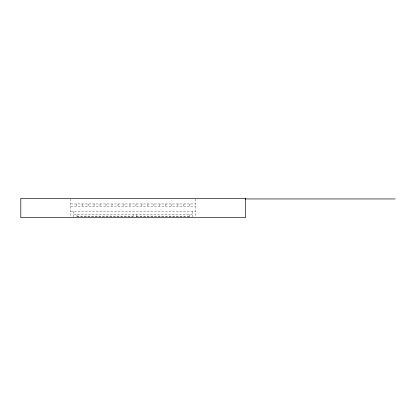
<?xml version="1.0" encoding="UTF-8"?>
<svg xmlns="http://www.w3.org/2000/svg" width="416" height="416" viewBox="0 0 416 416"><rect width="100%" height="100%" fill="white"/><g stroke="black" fill="none" stroke-linecap="round" stroke-linejoin="round"><path stroke-width="0.31" stroke-dasharray="2.08 1.56" d="M70.72 203.944L195.52 203.944M70.72 206.44L195.52 206.44M70.72 211.432L195.52 211.432M73.84 214.552L192.4 214.552M76.96 216.112L133.12 216.112M136.24 216.112L189.28 216.112M76.96 216.736L133.12 216.736M136.24 216.736L189.28 216.736M195.52 198.952L195.52 217.048M192.4 211.432L192.4 217.048M189.28 214.552L189.28 217.672M136.24 214.552L136.24 217.672M133.12 214.552L133.12 217.672M76.96 214.552L76.96 217.672M73.84 211.432L73.84 217.048M70.72 198.952L70.72 217.672M76.731 204.568L76.107 204.568L76.107 205.816L76.731 205.816L76.731 204.568M82.696 204.568L82.072 204.568L82.072 205.816L82.696 205.816L82.696 204.568M88.665 204.568L88.041 204.568L88.041 205.816L88.665 205.816L88.665 204.568M94.635 204.568L94.011 204.568L94.011 205.816L94.635 205.816L94.635 204.568M100.604 204.568L99.98 204.568L99.98 205.816L100.604 205.816L100.604 204.568M106.574 204.568L105.95 204.568L105.95 205.816L106.574 205.816L106.574 204.568M112.544 204.568L111.92 204.568L111.92 205.816L112.544 205.816L112.544 204.568M118.508 204.568L117.884 204.568L117.884 205.816L118.508 205.816L118.508 204.568M124.478 204.568L123.854 204.568L123.854 205.816L124.478 205.816L124.478 204.568M130.447 204.568L129.823 204.568L129.823 205.816L130.447 205.816L130.447 204.568M136.417 204.568L135.793 204.568L135.793 205.816L136.417 205.816L136.417 204.568M142.386 204.568L141.762 204.568L141.762 205.816L142.386 205.816L142.386 204.568M148.356 204.568L147.732 204.568L147.732 205.816L148.356 205.816L148.356 204.568M154.32 204.568L153.696 204.568L153.696 205.816L154.32 205.816L154.32 204.568M160.29 204.568L159.666 204.568L159.666 205.816L160.29 205.816L160.29 204.568M166.26 204.568L165.636 204.568L165.636 205.816L166.26 205.816L166.26 204.568M172.229 204.568L171.605 204.568L171.605 205.816L172.229 205.816L172.229 204.568M178.199 204.568L177.575 204.568L177.575 205.816L178.199 205.816L178.199 204.568M184.168 204.568L183.544 204.568L183.544 205.816L184.168 205.816L184.168 204.568M190.133 204.568L189.509 204.568L189.509 205.816L190.133 205.816L190.133 204.568"/><path stroke-width="0.62" d="M245.05 198.952L395.2 198.952M245.44 198.328L20.8 198.328L20.8 217.672L245.44 217.672L245.44 198.328"/></g></svg>
